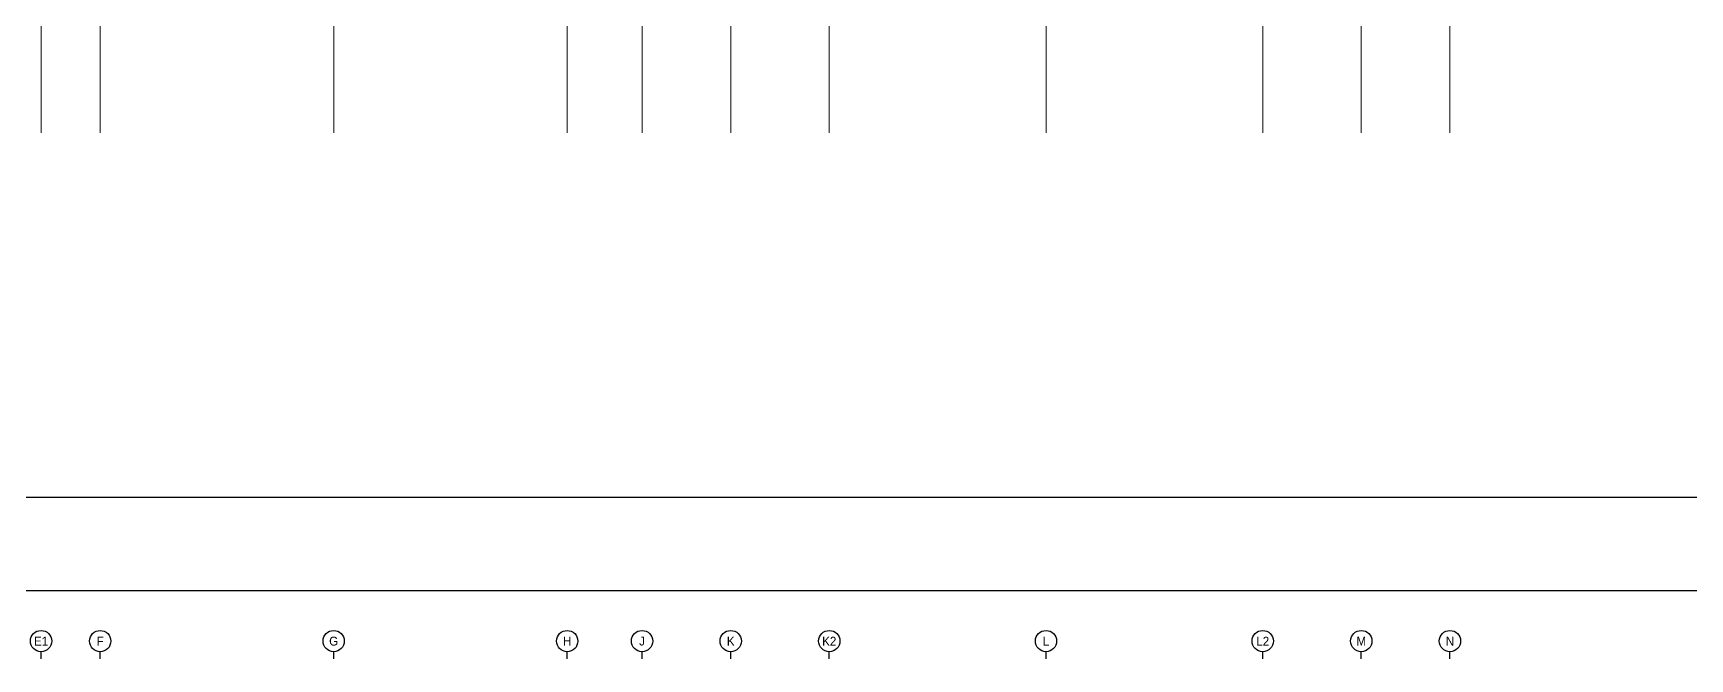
# Model space of a CAD drawing. Header units: millimetres. Extents: x 0 to 841000, y -4805 to 148500.
# Drawn here: x 297486 to 381564, y -3464 to 28294 of the extents above; entities that cross this region are included whole.
import ezdxf
from ezdxf.enums import TextEntityAlignment as Align

# ---------------------------------------------------------------- set-up
doc = ezdxf.new("R2010")
doc.units = ezdxf.units.MM
doc.header["$LTSCALE"] = 250
doc.layers.add('CEN', color=1, linetype='Continuous', lineweight=9)
doc.layers.add('CK', color=221, linetype='Continuous', plot=False)
doc.layers.add('NOPLOT', color=191, linetype='Continuous', plot=False)
doc.styles.add('Gdim', font='Dotum.ttf')

# ---------------------------------------------------------------- blocks, each defined once
blk = doc.blocks.new('A$C8269b82c')
at = {"layer": 'CK', "linetype": 'Continuous'}
for points in [[(-71500, 0), (-71500, 360, -1), (-71500, 1440, -1), (-71500, 360, 0)], [(-68500, 0), (-68500, 360, -1), (-68500, 1440, -1), (-68500, 360, 0)], [(-56650, 0), (-56650, 360, -1), (-56650, 1440, -1), (-56650, 360, 0)], [(-44800, 0), (-44800, 360, -1), (-44800, 1440, -1), (-44800, 360, 0)], [(-41000, 0), (-41000, 360, -1), (-41000, 1440, -1), (-41000, 360, 0)], [(-36500, 0), (-36500, 360, -1), (-36500, 1440, -1), (-36500, 360, 0)], [(-31500, 0), (-31500, 360, -1), (-31500, 1440, -1), (-31500, 360, 0)], [(-20500, 0), (-20500, 360, -1), (-20500, 1440, -1), (-20500, 360, 0)], [(-9500, 0), (-9500, 360, -1), (-9500, 1440, -1), (-9500, 360, 0)], [(-4500, 0), (-4500, 360, -1), (-4500, 1440, -1), (-4500, 360, 0)], [(0, 0), (0, 360, -1), (0, 1440, -1), (0, 360, 0)]]:
    blk.add_lwpolyline(points, format="xyb", dxfattribs=at)
at = {"layer": 'CK', "linetype": 'Continuous', "style": 'Gdim'}
for s, p in [('E1', (-71500, 900)), ('F', (-68500, 900)), ('G', (-56650, 900)), ('H', (-44800, 900)), ('J', (-41000, 900)), ('K', (-36500, 900)), ('K2', (-31500, 900)), ('L', (-20500, 900)), ('L2', (-9500, 900)), ('M', (-4500, 900)), ('N', (0, 900))]:
    blk.add_text(s, height=450, dxfattribs=at).set_placement(p, align=Align.MIDDLE)

msp = doc.modelspace()

# ---------------------------------------------------------------- linework, layer by layer
at = {"layer": 'CEN'}
for p, q in [((297888.209, 105175.547), (297888.209, 23234.416)), ((300888.209, 105175.547), (300888.209, 23234.416)), ((312738.209, 105175.547), (312738.209, 23234.416)), ((324588.209, 105175.547), (324588.209, 23234.416)), ((328388.209, 105175.547), (328388.209, 23234.416)), ((332888.209, 105175.547), (332888.209, 23234.416)), ((337888.211, 105175.547), (337888.211, 23234.416)), ((348888.209, 105175.547), (348888.209, 23234.416)), ((359888.209, 105175.547), (359888.209, 23234.416)), ((364888.209, 105175.547), (364888.209, 23234.416)), ((369388.209, 105175.547), (369388.209, 23234.416)), ((369388.209, 104995.825), (369388.209, 23234.416))]:
    msp.add_line(p, q, dxfattribs=at)
at = {"layer": 'NOPLOT'}
for points in [[(210250, 148500), (210250, 0), (420500, 0), (420500, 148500)], [(218500, 143750), (218500, 4750), (392500, 4750), (392500, 143750)]]:
    msp.add_lwpolyline(points, close=True, dxfattribs=at)

# ---------------------------------------------------------------- block references
at = {"layer": 'CK'}
msp.add_blockref('A$C8269b82c', (369388.209, -3463.532), dxfattribs=at)

doc.saveas('drawing.dxf')
